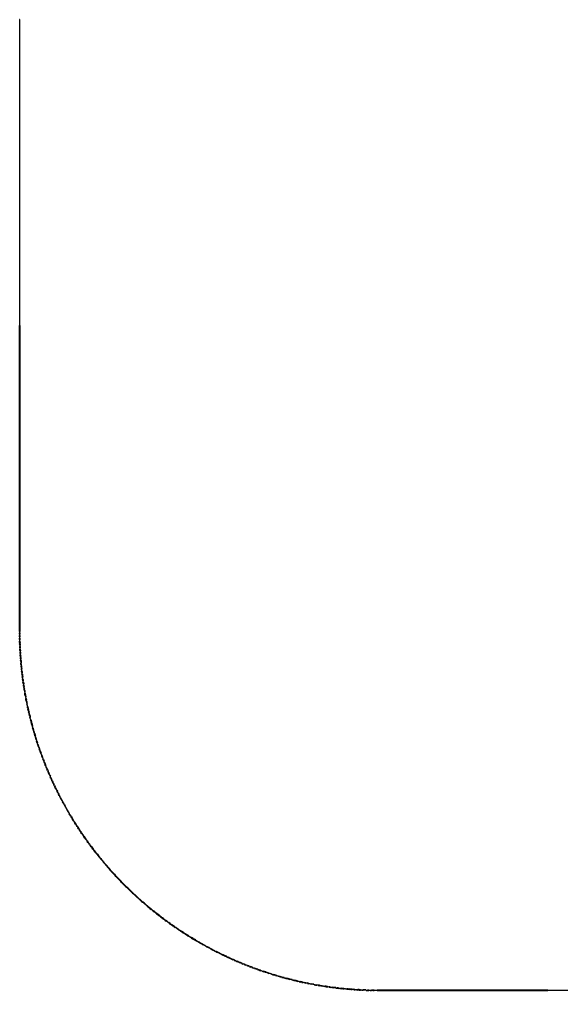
# Model space of a CAD drawing. Header units: metres. Extents: x 2 to 41.4, y 0.9 to 39.
# Drawn here: x 18.13 to 19.149, y 24.823 to 26.648 of the extents above; entities that cross this region are included whole.
import ezdxf

# ---------------------------------------------------------------- set-up
doc = ezdxf.new("R2010")
doc.units = ezdxf.units.M
doc.layers.add('BSA_MATERIAL_SECTION', color=7, linetype='Continuous')

msp = doc.modelspace()

# ---------------------------------------------------------------- linework, layer by layer
at = {"layer": 'BSA_MATERIAL_SECTION'}
for p, q in [((18.1299, 26.6483), (18.1299, 26.0733)), ((18.1299, 26.6483), (18.1303, 26.6483)), ((18.1307, 26.6483), (18.1303, 26.6483)), ((18.1307, 26.0733), (18.1307, 26.6483)), ((18.1299, 25.4983), (18.1299, 26.0733)), ((18.1307, 26.0733), (18.1307, 25.4983)), ((18.1299, 25.4983), (18.1299, 25.4957)), ((18.1299, 25.4983), (18.1303, 25.4983)), ((18.1303, 25.4983), (18.1299, 25.4983)), ((18.1299, 25.4932), (18.1299, 25.4957)), ((18.1307, 25.4983), (18.1303, 25.4983)), ((18.1303, 25.4983), (18.1307, 25.4983)), ((18.1307, 25.4957), (18.1307, 25.4983)), ((18.1307, 25.4957), (18.1307, 25.4931)), ((18.1299, 25.4932), (18.1299, 25.4906)), ((18.1299, 25.488), (18.1299, 25.4906)), ((18.1299, 25.488), (18.13, 25.4854)), ((18.13, 25.4828), (18.13, 25.4854)), ((18.13, 25.4828), (18.1301, 25.4802)), ((18.1302, 25.4776), (18.1301, 25.4802)), ((18.1302, 25.4776), (18.1303, 25.4751)), ((18.1307, 25.4905), (18.1307, 25.4931)), ((18.1307, 25.4905), (18.1307, 25.4879)), ((18.1308, 25.4853), (18.1307, 25.4879)), ((18.1308, 25.4853), (18.1308, 25.4827)), ((18.1309, 25.4802), (18.1308, 25.4827)), ((18.1309, 25.4802), (18.131, 25.4776)), ((18.1311, 25.475), (18.131, 25.4776)), ((18.1304, 25.4725), (18.1303, 25.4751)), ((18.1304, 25.4725), (18.1305, 25.4699)), ((18.1306, 25.4673), (18.1305, 25.4699)), ((18.1306, 25.4673), (18.1307, 25.4647)), ((18.1308, 25.4621), (18.1307, 25.4647)), ((18.1308, 25.4621), (18.131, 25.4596)), ((18.1311, 25.457), (18.131, 25.4596)), ((18.1311, 25.475), (18.1312, 25.4724)), ((18.1313, 25.4698), (18.1312, 25.4724)), ((18.1313, 25.4698), (18.1314, 25.4672)), ((18.1315, 25.4646), (18.1314, 25.4672)), ((18.1315, 25.4646), (18.1316, 25.462)), ((18.1318, 25.4594), (18.1316, 25.462)), ((18.1318, 25.4594), (18.1319, 25.4568)), ((18.1311, 25.457), (18.1313, 25.4544)), ((18.1315, 25.4518), (18.1313, 25.4544)), ((18.1315, 25.4518), (18.1317, 25.4492)), ((18.1318, 25.4467), (18.1317, 25.4492)), ((18.1318, 25.4467), (18.1321, 25.4441)), ((18.1321, 25.4542), (18.1319, 25.4568)), ((18.1321, 25.4542), (18.1323, 25.4516)), ((18.1323, 25.4415), (18.1321, 25.4441)), ((18.1325, 25.449), (18.1323, 25.4516)), ((18.1323, 25.4415), (18.1325, 25.4389)), ((18.1325, 25.449), (18.1327, 25.4465)), ((18.1329, 25.4439), (18.1327, 25.4465)), ((18.1329, 25.4439), (18.1331, 25.4413)), ((18.1331, 25.4413), (18.1333, 25.4387)), ((18.1327, 25.4363), (18.1325, 25.4389)), ((18.1327, 25.4363), (18.133, 25.4338)), ((18.1332, 25.4312), (18.133, 25.4338)), ((18.1332, 25.4312), (18.1335, 25.4286)), ((18.1335, 25.4361), (18.1333, 25.4387)), ((18.1338, 25.4335), (18.1335, 25.4361)), ((18.1337, 25.4261), (18.1335, 25.4286)), ((18.1337, 25.4261), (18.134, 25.4235)), ((18.1338, 25.4335), (18.134, 25.4309)), ((18.134, 25.4309), (18.1343, 25.4284)), ((18.1343, 25.4209), (18.134, 25.4235)), ((18.1346, 25.4258), (18.1343, 25.4284)), ((18.1349, 25.4232), (18.1346, 25.4258)), ((18.1349, 25.4232), (18.1352, 25.4206)), ((18.1343, 25.4209), (18.1346, 25.4183)), ((18.1349, 25.4158), (18.1346, 25.4183)), ((18.1349, 25.4158), (18.1353, 25.4132)), ((18.1355, 25.418), (18.1352, 25.4206)), ((18.1356, 25.4106), (18.1353, 25.4132)), ((18.1355, 25.418), (18.1358, 25.4155)), ((18.1356, 25.4106), (18.1359, 25.4081)), ((18.1358, 25.4155), (18.1361, 25.4129)), ((18.1363, 25.4055), (18.1359, 25.4081)), ((18.1364, 25.4103), (18.1361, 25.4129)), ((18.1363, 25.4055), (18.1366, 25.403)), ((18.1368, 25.4077), (18.1364, 25.4103)), ((18.1368, 25.4077), (18.1371, 25.4052)), ((18.1375, 25.4026), (18.1371, 25.4052)), ((18.137, 25.4004), (18.1366, 25.403)), ((18.137, 25.4004), (18.1374, 25.3978)), ((18.1378, 25.3953), (18.1374, 25.3978)), ((18.1375, 25.4026), (18.1379, 25.4)), ((18.1378, 25.3953), (18.1382, 25.3927)), ((18.1383, 25.3975), (18.1379, 25.4)), ((18.1386, 25.3902), (18.1382, 25.3927)), ((18.1383, 25.3975), (18.1386, 25.3949)), ((18.1391, 25.3923), (18.1386, 25.3949)), ((18.139, 25.3876), (18.1386, 25.3902)), ((18.139, 25.3876), (18.1394, 25.3851)), ((18.1391, 25.3923), (18.1395, 25.3898)), ((18.1399, 25.3872), (18.1395, 25.3898)), ((18.1399, 25.3872), (18.1403, 25.3847)), ((18.1394, 25.3851), (18.1399, 25.3825)), ((18.1403, 25.38), (18.1399, 25.3825)), ((18.1408, 25.3821), (18.1403, 25.3847)), ((18.1408, 25.3774), (18.1403, 25.38)), ((18.1408, 25.3821), (18.1412, 25.3795)), ((18.1408, 25.3774), (18.1412, 25.3749)), ((18.1417, 25.377), (18.1412, 25.3795)), ((18.1412, 25.3749), (18.1417, 25.3723)), ((18.1417, 25.377), (18.1421, 25.3744)), ((18.1422, 25.3698), (18.1417, 25.3723)), ((18.1426, 25.3719), (18.1421, 25.3744)), ((18.1427, 25.3673), (18.1422, 25.3698)), ((18.1426, 25.3719), (18.1431, 25.3693)), ((18.1436, 25.3668), (18.1431, 25.3693)), ((18.1427, 25.3673), (18.1432, 25.3647)), ((18.1432, 25.3647), (18.1437, 25.3622)), ((18.1436, 25.3668), (18.1441, 25.3642)), ((18.1443, 25.3597), (18.1437, 25.3622)), ((18.1441, 25.3642), (18.1447, 25.3617)), ((18.1443, 25.3597), (18.1448, 25.3571)), ((18.1452, 25.3592), (18.1447, 25.3617)), ((18.1453, 25.3546), (18.1448, 25.3571)), ((18.1457, 25.3566), (18.1452, 25.3592)), ((18.1453, 25.3546), (18.1459, 25.3521)), ((18.1457, 25.3566), (18.1463, 25.3541)), ((18.1465, 25.3496), (18.1459, 25.3521)), ((18.1463, 25.3541), (18.1468, 25.3516)), ((18.1465, 25.3496), (18.147, 25.347)), ((18.1474, 25.349), (18.1468, 25.3516)), ((18.1476, 25.3445), (18.147, 25.347)), ((18.1474, 25.349), (18.148, 25.3465)), ((18.1476, 25.3445), (18.1482, 25.342)), ((18.1486, 25.344), (18.148, 25.3465)), ((18.1488, 25.3395), (18.1482, 25.342)), ((18.1492, 25.3414), (18.1486, 25.344)), ((18.1488, 25.3395), (18.1494, 25.337)), ((18.1492, 25.3414), (18.1498, 25.3389)), ((18.1501, 25.3345), (18.1494, 25.337)), ((18.1498, 25.3389), (18.1504, 25.3364)), ((18.1501, 25.3345), (18.1507, 25.332)), ((18.151, 25.3339), (18.1504, 25.3364)), ((18.1513, 25.3295), (18.1507, 25.332)), ((18.1517, 25.3314), (18.151, 25.3339)), ((18.1517, 25.3314), (18.1523, 25.3288)), ((18.1513, 25.3295), (18.152, 25.327)), ((18.1526, 25.3245), (18.152, 25.327)), ((18.153, 25.3263), (18.1523, 25.3288)), ((18.1533, 25.322), (18.1526, 25.3245)), ((18.153, 25.3263), (18.1536, 25.3238)), ((18.1533, 25.322), (18.154, 25.3195)), ((18.1536, 25.3238), (18.1543, 25.3213)), ((18.154, 25.3195), (18.1547, 25.317)), ((18.155, 25.3188), (18.1543, 25.3213)), ((18.1554, 25.3145), (18.1547, 25.317)), ((18.1557, 25.3163), (18.155, 25.3188)), ((18.1554, 25.3145), (18.1561, 25.312)), ((18.1557, 25.3163), (18.1564, 25.3138)), ((18.1571, 25.3113), (18.1564, 25.3138)), ((18.1568, 25.3095), (18.1561, 25.312)), ((18.1575, 25.307), (18.1568, 25.3095)), ((18.1571, 25.3113), (18.1578, 25.3088)), ((18.1575, 25.307), (18.1583, 25.3045)), ((18.1586, 25.3063), (18.1578, 25.3088)), ((18.159, 25.3021), (18.1583, 25.3045)), ((18.1586, 25.3063), (18.1593, 25.3039)), ((18.159, 25.3021), (18.1598, 25.2996)), ((18.1593, 25.3039), (18.1601, 25.3014)), ((18.1598, 25.2996), (18.1606, 25.2971)), ((18.1608, 25.2989), (18.1601, 25.3014)), ((18.1613, 25.2947), (18.1606, 25.2971)), ((18.1608, 25.2989), (18.1616, 25.2964)), ((18.1613, 25.2947), (18.1621, 25.2922)), ((18.1624, 25.2939), (18.1616, 25.2964)), ((18.1629, 25.2897), (18.1621, 25.2922)), ((18.1632, 25.2915), (18.1624, 25.2939)), ((18.1629, 25.2897), (18.1637, 25.2873)), ((18.1632, 25.2915), (18.164, 25.289)), ((18.1645, 25.2848), (18.1637, 25.2873)), ((18.1648, 25.2865), (18.164, 25.289)), ((18.1645, 25.2848), (18.1653, 25.2824)), ((18.1648, 25.2865), (18.1656, 25.2841)), ((18.1662, 25.2799), (18.1653, 25.2824)), ((18.1665, 25.2816), (18.1656, 25.2841)), ((18.1662, 25.2799), (18.167, 25.2775)), ((18.1665, 25.2816), (18.1673, 25.2792)), ((18.1679, 25.275), (18.167, 25.2775)), ((18.1673, 25.2792), (18.1681, 25.2767)), ((18.169, 25.2742), (18.1681, 25.2767)), ((18.1679, 25.275), (18.1687, 25.2726)), ((18.1696, 25.2702), (18.1687, 25.2726)), ((18.1699, 25.2718), (18.169, 25.2742)), ((18.1705, 25.2677), (18.1696, 25.2702)), ((18.1699, 25.2718), (18.1707, 25.2694)), ((18.1705, 25.2677), (18.1714, 25.2653)), ((18.1716, 25.2669), (18.1707, 25.2694)), ((18.1714, 25.2653), (18.1723, 25.2629)), ((18.1716, 25.2669), (18.1725, 25.2645)), ((18.1732, 25.2605), (18.1723, 25.2629)), ((18.1725, 25.2645), (18.1734, 25.2621)), ((18.1732, 25.2605), (18.1741, 25.258)), ((18.1743, 25.2596), (18.1734, 25.2621)), ((18.175, 25.2556), (18.1741, 25.258)), ((18.1753, 25.2572), (18.1743, 25.2596)), ((18.175, 25.2556), (18.1759, 25.2532)), ((18.1753, 25.2572), (18.1762, 25.2548)), ((18.1769, 25.2508), (18.1759, 25.2532)), ((18.1771, 25.2524), (18.1762, 25.2548)), ((18.1769, 25.2508), (18.1778, 25.2484)), ((18.1771, 25.2524), (18.1781, 25.2499)), ((18.1788, 25.246), (18.1778, 25.2484)), ((18.1781, 25.2499), (18.1791, 25.2475)), ((18.1788, 25.246), (18.1798, 25.2436)), ((18.18, 25.2451), (18.1791, 25.2475)), ((18.1808, 25.2412), (18.1798, 25.2436)), ((18.181, 25.2427), (18.18, 25.2451)), ((18.1808, 25.2412), (18.1817, 25.2388)), ((18.181, 25.2427), (18.182, 25.2403)), ((18.183, 25.2379), (18.182, 25.2403)), ((18.1827, 25.2364), (18.1817, 25.2388)), ((18.1827, 25.2364), (18.1838, 25.2341)), ((18.183, 25.2379), (18.184, 25.2355)), ((18.1848, 25.2317), (18.1838, 25.2341)), ((18.185, 25.2331), (18.184, 25.2355)), ((18.1858, 25.2293), (18.1848, 25.2317)), ((18.185, 25.2331), (18.186, 25.2308)), ((18.1858, 25.2293), (18.1868, 25.2269)), ((18.1871, 25.2284), (18.186, 25.2308)), ((18.1868, 25.2269), (18.1879, 25.2246)), ((18.1871, 25.2284), (18.1881, 25.226)), ((18.1889, 25.2222), (18.1879, 25.2246)), ((18.1892, 25.2236), (18.1881, 25.226)), ((18.1889, 25.2222), (18.19, 25.2198)), ((18.1892, 25.2236), (18.1902, 25.2213)), ((18.1911, 25.2175), (18.19, 25.2198)), ((18.1913, 25.2189), (18.1902, 25.2213)), ((18.1911, 25.2175), (18.1921, 25.2151)), ((18.1913, 25.2189), (18.1924, 25.2165)), ((18.1932, 25.2128), (18.1921, 25.2151)), ((18.1935, 25.2142), (18.1924, 25.2165)), ((18.1932, 25.2128), (18.1943, 25.2105)), ((18.1935, 25.2142), (18.1946, 25.2118)), ((18.1954, 25.2081), (18.1943, 25.2105)), ((18.1957, 25.2095), (18.1946, 25.2118)), ((18.1954, 25.2081), (18.1966, 25.2058)), ((18.1957, 25.2095), (18.1968, 25.2071)), ((18.1977, 25.2035), (18.1966, 25.2058)), ((18.1979, 25.2048), (18.1968, 25.2071)), ((18.1988, 25.2011), (18.1977, 25.2035)), ((18.1979, 25.2048), (18.1991, 25.2025)), ((18.1988, 25.2011), (18.2, 25.1988)), ((18.2002, 25.2001), (18.1991, 25.2025)), ((18.2, 25.1988), (18.2011, 25.1965)), ((18.2002, 25.2001), (18.2013, 25.1978)), ((18.2023, 25.1942), (18.2011, 25.1965)), ((18.2025, 25.1955), (18.2013, 25.1978)), ((18.2023, 25.1942), (18.2034, 25.1919)), ((18.2025, 25.1955), (18.2037, 25.1932)), ((18.2046, 25.1896), (18.2034, 25.1919)), ((18.2049, 25.1909), (18.2037, 25.1932)), ((18.2046, 25.1896), (18.2058, 25.1873)), ((18.2049, 25.1909), (18.206, 25.1885)), ((18.207, 25.185), (18.2058, 25.1873)), ((18.2072, 25.1862), (18.206, 25.1885)), ((18.2072, 25.1862), (18.2085, 25.1839)), ((18.2082, 25.1827), (18.207, 25.185)), ((18.2082, 25.1827), (18.2094, 25.1804)), ((18.2097, 25.1817), (18.2085, 25.1839)), ((18.2094, 25.1804), (18.2106, 25.1781)), ((18.2097, 25.1817), (18.2109, 25.1794)), ((18.2119, 25.1759), (18.2106, 25.1781)), ((18.2121, 25.1771), (18.2109, 25.1794)), ((18.2131, 25.1736), (18.2119, 25.1759)), ((18.2121, 25.1771), (18.2134, 25.1748)), ((18.2131, 25.1736), (18.2144, 25.1713)), ((18.2146, 25.1725), (18.2134, 25.1748)), ((18.2144, 25.1713), (18.2156, 25.1691)), ((18.2146, 25.1725), (18.2159, 25.1703)), ((18.2169, 25.1668), (18.2156, 25.1691)), ((18.2171, 25.168), (18.2159, 25.1703)), ((18.2169, 25.1668), (18.2182, 25.1646)), ((18.2171, 25.168), (18.2184, 25.1657)), ((18.2194, 25.1623), (18.2182, 25.1646)), ((18.2197, 25.1635), (18.2184, 25.1657)), ((18.2207, 25.1601), (18.2194, 25.1623)), ((18.2197, 25.1635), (18.221, 25.1612)), ((18.2207, 25.1601), (18.222, 25.1578)), ((18.2223, 25.159), (18.221, 25.1612)), ((18.222, 25.1578), (18.2233, 25.1556)), ((18.2223, 25.159), (18.2236, 25.1567)), ((18.2247, 25.1534), (18.2233, 25.1556)), ((18.2249, 25.1545), (18.2236, 25.1567)), ((18.226, 25.1512), (18.2247, 25.1534)), ((18.2249, 25.1545), (18.2263, 25.1523)), ((18.226, 25.1512), (18.2273, 25.1489)), ((18.2276, 25.15), (18.2263, 25.1523)), ((18.2287, 25.1467), (18.2273, 25.1489)), ((18.2276, 25.15), (18.2289, 25.1478)), ((18.2287, 25.1467), (18.23, 25.1445)), ((18.2289, 25.1478), (18.2303, 25.1456)), ((18.2314, 25.1423), (18.23, 25.1445)), ((18.2317, 25.1434), (18.2303, 25.1456)), ((18.2314, 25.1423), (18.2327, 25.1401)), ((18.233, 25.1412), (18.2317, 25.1434)), ((18.2327, 25.1401), (18.2341, 25.138)), ((18.233, 25.1412), (18.2344, 25.139)), ((18.2355, 25.1358), (18.2341, 25.138)), ((18.2344, 25.139), (18.2358, 25.1368)), ((18.2355, 25.1358), (18.2369, 25.1336)), ((18.2372, 25.1346), (18.2358, 25.1368)), ((18.2383, 25.1314), (18.2369, 25.1336)), ((18.2386, 25.1324), (18.2372, 25.1346)), ((18.2383, 25.1314), (18.2397, 25.1292)), ((18.2386, 25.1324), (18.24, 25.1303)), ((18.24, 25.1303), (18.2414, 25.1281)), ((18.2411, 25.1271), (18.2397, 25.1292)), ((18.2411, 25.1271), (18.2426, 25.1249)), ((18.2429, 25.1259), (18.2414, 25.1281)), ((18.244, 25.1228), (18.2426, 25.1249)), ((18.2429, 25.1259), (18.2443, 25.1238)), ((18.244, 25.1228), (18.2454, 25.1206)), ((18.2457, 25.1216), (18.2443, 25.1238)), ((18.2469, 25.1185), (18.2454, 25.1206)), ((18.2472, 25.1195), (18.2457, 25.1216)), ((18.2469, 25.1185), (18.2483, 25.1164)), ((18.2472, 25.1195), (18.2487, 25.1173)), ((18.2498, 25.1142), (18.2483, 25.1164)), ((18.2487, 25.1173), (18.2501, 25.1152)), ((18.2498, 25.1142), (18.2513, 25.1121)), ((18.2516, 25.113), (18.2501, 25.1152)), ((18.2528, 25.11), (18.2513, 25.1121)), ((18.2516, 25.113), (18.2531, 25.1109)), ((18.2528, 25.11), (18.2543, 25.1079)), ((18.2546, 25.1088), (18.2531, 25.1109)), ((18.2558, 25.1058), (18.2543, 25.1079)), ((18.2561, 25.1067), (18.2546, 25.1088)), ((18.2558, 25.1058), (18.2573, 25.1037)), ((18.2561, 25.1067), (18.2576, 25.1046)), ((18.2588, 25.1016), (18.2573, 25.1037)), ((18.2576, 25.1046), (18.2591, 25.1025)), ((18.2588, 25.1016), (18.2603, 25.0995)), ((18.2607, 25.1004), (18.2591, 25.1025)), ((18.2618, 25.0974), (18.2603, 25.0995)), ((18.2607, 25.1004), (18.2622, 25.0983)), ((18.2618, 25.0974), (18.2634, 25.0953)), ((18.2637, 25.0962), (18.2622, 25.0983)), ((18.2649, 25.0932), (18.2634, 25.0953)), ((18.2653, 25.0941), (18.2637, 25.0962)), ((18.2653, 25.0941), (18.2668, 25.092)), ((18.2649, 25.0932), (18.2665, 25.0912)), ((18.268, 25.0891), (18.2665, 25.0912)), ((18.2668, 25.092), (18.2684, 25.09)), ((18.268, 25.0891), (18.2696, 25.0871)), ((18.27, 25.0879), (18.2684, 25.09)), ((18.2712, 25.085), (18.2696, 25.0871)), ((18.27, 25.0879), (18.2716, 25.0858)), ((18.2728, 25.083), (18.2712, 25.085)), ((18.2732, 25.0838), (18.2716, 25.0858)), ((18.2728, 25.083), (18.2744, 25.0809)), ((18.2748, 25.0817), (18.2732, 25.0838)), ((18.276, 25.0789), (18.2744, 25.0809)), ((18.2748, 25.0817), (18.2764, 25.0797)), ((18.276, 25.0789), (18.2776, 25.0769)), ((18.2764, 25.0797), (18.278, 25.0777)), ((18.2776, 25.0769), (18.2792, 25.0749)), ((18.2796, 25.0757), (18.278, 25.0777)), ((18.2796, 25.0757), (18.2812, 25.0736)), ((18.2808, 25.0729), (18.2792, 25.0749)), ((18.2808, 25.0729), (18.2825, 25.0709)), ((18.2829, 25.0716), (18.2812, 25.0736)), ((18.2841, 25.0689), (18.2825, 25.0709)), ((18.2829, 25.0716), (18.2845, 25.0696)), ((18.2858, 25.0669), (18.2841, 25.0689)), ((18.2862, 25.0676), (18.2845, 25.0696)), ((18.2858, 25.0669), (18.2874, 25.0649)), ((18.2878, 25.0656), (18.2862, 25.0676)), ((18.2874, 25.0649), (18.2891, 25.0629)), ((18.2878, 25.0656), (18.2895, 25.0636)), ((18.2908, 25.0609), (18.2891, 25.0629)), ((18.2895, 25.0636), (18.2912, 25.0617)), ((18.2908, 25.0609), (18.2924, 25.059)), ((18.2929, 25.0597), (18.2912, 25.0617)), ((18.2941, 25.057), (18.2924, 25.059)), ((18.2929, 25.0597), (18.2946, 25.0577)), ((18.2963, 25.0557), (18.2946, 25.0577)), ((18.2941, 25.057), (18.2958, 25.0551)), ((18.2975, 25.0531), (18.2958, 25.0551)), ((18.298, 25.0538), (18.2963, 25.0557)), ((18.2975, 25.0531), (18.2992, 25.0512)), ((18.298, 25.0538), (18.2997, 25.0518)), ((18.3009, 25.0492), (18.2992, 25.0512)), ((18.2997, 25.0518), (18.3014, 25.0499)), ((18.3009, 25.0492), (18.3027, 25.0473)), ((18.3031, 25.048), (18.3014, 25.0499)), ((18.3044, 25.0454), (18.3027, 25.0473)), ((18.3031, 25.048), (18.3049, 25.046)), ((18.3044, 25.0454), (18.3061, 25.0435)), ((18.3066, 25.0441), (18.3049, 25.046)), ((18.3079, 25.0416), (18.3061, 25.0435)), ((18.3084, 25.0422), (18.3066, 25.0441)), ((18.3079, 25.0416), (18.3096, 25.0397)), ((18.3084, 25.0422), (18.3101, 25.0403)), ((18.3114, 25.0378), (18.3096, 25.0397)), ((18.3101, 25.0403), (18.3119, 25.0384)), ((18.3132, 25.0359), (18.3114, 25.0378)), ((18.3137, 25.0365), (18.3119, 25.0384)), ((18.3132, 25.0359), (18.3149, 25.034)), ((18.3137, 25.0365), (18.3155, 25.0346)), ((18.3149, 25.034), (18.3167, 25.0321)), ((18.3173, 25.0327), (18.3155, 25.0346)), ((18.3185, 25.0303), (18.3167, 25.0321)), ((18.3173, 25.0327), (18.3191, 25.0309)), ((18.3185, 25.0303), (18.3203, 25.0284)), ((18.3209, 25.029), (18.3191, 25.0309)), ((18.3221, 25.0265), (18.3203, 25.0284)), ((18.3227, 25.0271), (18.3209, 25.029)), ((18.3221, 25.0265), (18.3239, 25.0247)), ((18.3227, 25.0271), (18.3245, 25.0253)), ((18.3257, 25.0229), (18.3239, 25.0247)), ((18.3263, 25.0234), (18.3245, 25.0253)), ((18.3257, 25.0229), (18.3276, 25.021)), ((18.3263, 25.0234), (18.3281, 25.0216)), ((18.3294, 25.0192), (18.3276, 25.021)), ((18.33, 25.0198), (18.3281, 25.0216)), ((18.3294, 25.0192), (18.3312, 25.0174)), ((18.33, 25.0198), (18.3318, 25.0179)), ((18.3331, 25.0156), (18.3312, 25.0174)), ((18.3337, 25.0161), (18.3318, 25.0179)), ((18.3331, 25.0156), (18.3349, 25.0138)), ((18.3337, 25.0161), (18.3355, 25.0143)), ((18.3368, 25.012), (18.3349, 25.0138)), ((18.3374, 25.0125), (18.3355, 25.0143)), ((18.3368, 25.012), (18.3387, 25.0102)), ((18.3374, 25.0125), (18.3393, 25.0107)), ((18.3405, 25.0084), (18.3387, 25.0102)), ((18.3412, 25.0089), (18.3393, 25.0107)), ((18.3424, 25.0066), (18.3405, 25.0084)), ((18.3412, 25.0089), (18.343, 25.0071)), ((18.3424, 25.0066), (18.3443, 25.0049)), ((18.3449, 25.0054), (18.343, 25.0071)), ((18.3462, 25.0031), (18.3443, 25.0049)), ((18.3449, 25.0054), (18.3468, 25.0036)), ((18.3462, 25.0031), (18.3481, 25.0013)), ((18.3488, 25.0018), (18.3468, 25.0036)), ((18.3481, 25.0013), (18.35, 24.9996)), ((18.3488, 25.0018), (18.3507, 25.0001)), ((18.3519, 24.9979), (18.35, 24.9996)), ((18.3526, 24.9983), (18.3507, 25.0001)), ((18.3538, 24.9961), (18.3519, 24.9979)), ((18.3526, 24.9983), (18.3545, 24.9966)), ((18.3538, 24.9961), (18.3558, 24.9944)), ((18.3545, 24.9966), (18.3565, 24.9949)), ((18.3558, 24.9944), (18.3577, 24.9927)), ((18.3584, 24.9931), (18.3565, 24.9949)), ((18.3596, 24.991), (18.3577, 24.9927)), ((18.3603, 24.9914), (18.3584, 24.9931)), ((18.3596, 24.991), (18.3616, 24.9893)), ((18.3603, 24.9914), (18.3623, 24.9897)), ((18.3635, 24.9876), (18.3616, 24.9893)), ((18.3643, 24.988), (18.3623, 24.9897)), ((18.3635, 24.9876), (18.3655, 24.9859)), ((18.3643, 24.988), (18.3662, 24.9863)), ((18.3675, 24.9842), (18.3655, 24.9859)), ((18.3682, 24.9847), (18.3662, 24.9863)), ((18.3682, 24.9847), (18.3702, 24.983)), ((18.3675, 24.9842), (18.3695, 24.9825)), ((18.3714, 24.9809), (18.3695, 24.9825)), ((18.3722, 24.9813), (18.3702, 24.983)), ((18.3714, 24.9809), (18.3734, 24.9792)), ((18.3722, 24.9813), (18.3742, 24.9796)), ((18.3754, 24.9776), (18.3734, 24.9792)), ((18.3742, 24.9796), (18.3762, 24.978)), ((18.3754, 24.9776), (18.3774, 24.9759)), ((18.3782, 24.9763), (18.3762, 24.978)), ((18.3794, 24.9743), (18.3774, 24.9759)), ((18.3802, 24.9747), (18.3782, 24.9763)), ((18.3814, 24.9727), (18.3794, 24.9743)), ((18.3802, 24.9747), (18.3822, 24.9731)), ((18.3814, 24.9727), (18.3834, 24.971)), ((18.3842, 24.9714), (18.3822, 24.9731)), ((18.3855, 24.9694), (18.3834, 24.971)), ((18.3842, 24.9714), (18.3863, 24.9698)), ((18.3855, 24.9694), (18.3875, 24.9678)), ((18.3863, 24.9698), (18.3883, 24.9682)), ((18.3875, 24.9678), (18.3895, 24.9662)), ((18.3903, 24.9666), (18.3883, 24.9682)), ((18.3916, 24.9647), (18.3895, 24.9662)), ((18.3924, 24.965), (18.3903, 24.9666)), ((18.3916, 24.9647), (18.3936, 24.9631)), ((18.3924, 24.965), (18.3944, 24.9634)), ((18.3957, 24.9615), (18.3936, 24.9631)), ((18.3965, 24.9619), (18.3944, 24.9634)), ((18.3957, 24.9615), (18.3977, 24.9599)), ((18.3965, 24.9619), (18.3986, 24.9603)), ((18.3998, 24.9584), (18.3977, 24.9599)), ((18.4006, 24.9587), (18.3986, 24.9603)), ((18.3998, 24.9584), (18.4019, 24.9568)), ((18.4006, 24.9587), (18.4027, 24.9572)), ((18.4039, 24.9553), (18.4019, 24.9568)), ((18.4027, 24.9572), (18.4048, 24.9556)), ((18.4039, 24.9553), (18.406, 24.9538)), ((18.4069, 24.9541), (18.4048, 24.9556)), ((18.4081, 24.9522), (18.406, 24.9538)), ((18.409, 24.9526), (18.4069, 24.9541)), ((18.4081, 24.9522), (18.4102, 24.9507)), ((18.409, 24.9526), (18.4111, 24.9511)), ((18.4123, 24.9492), (18.4102, 24.9507)), ((18.4132, 24.9496), (18.4111, 24.9511)), ((18.4123, 24.9492), (18.4144, 24.9477)), ((18.4132, 24.9496), (18.4153, 24.948)), ((18.4153, 24.948), (18.4175, 24.9466)), ((18.4165, 24.9462), (18.4144, 24.9477)), ((18.4165, 24.9462), (18.4186, 24.9447)), ((18.4196, 24.9451), (18.4175, 24.9466)), ((18.4208, 24.9433), (18.4186, 24.9447)), ((18.4217, 24.9436), (18.4196, 24.9451)), ((18.4208, 24.9433), (18.4229, 24.9418)), ((18.4217, 24.9436), (18.4239, 24.9421)), ((18.425, 24.9403), (18.4229, 24.9418)), ((18.426, 24.9407), (18.4239, 24.9421)), ((18.425, 24.9403), (18.4272, 24.9389)), ((18.426, 24.9407), (18.4281, 24.9392)), ((18.4293, 24.9374), (18.4272, 24.9389)), ((18.4303, 24.9377), (18.4281, 24.9392)), ((18.4293, 24.9374), (18.4315, 24.936)), ((18.4303, 24.9377), (18.4325, 24.9363)), ((18.4336, 24.9346), (18.4315, 24.936)), ((18.4325, 24.9363), (18.4346, 24.9349)), ((18.4358, 24.9332), (18.4336, 24.9346)), ((18.4368, 24.9335), (18.4346, 24.9349)), ((18.4358, 24.9332), (18.438, 24.9318)), ((18.439, 24.932), (18.4368, 24.9335)), ((18.438, 24.9318), (18.4401, 24.9304)), ((18.439, 24.932), (18.4412, 24.9306)), ((18.4423, 24.929), (18.4401, 24.9304)), ((18.4434, 24.9292), (18.4412, 24.9306)), ((18.4445, 24.9276), (18.4423, 24.929)), ((18.4434, 24.9292), (18.4455, 24.9279)), ((18.4445, 24.9276), (18.4467, 24.9262)), ((18.4477, 24.9265), (18.4455, 24.9279)), ((18.4467, 24.9262), (18.4489, 24.9248)), ((18.4477, 24.9265), (18.4499, 24.9251)), ((18.4511, 24.9235), (18.4489, 24.9248)), ((18.4499, 24.9251), (18.4522, 24.9237)), ((18.4533, 24.9221), (18.4511, 24.9235)), ((18.4544, 24.9224), (18.4522, 24.9237)), ((18.4533, 24.9221), (18.4555, 24.9208)), ((18.4566, 24.921), (18.4544, 24.9224)), ((18.4555, 24.9208), (18.4577, 24.9194)), ((18.4566, 24.921), (18.4588, 24.9197)), ((18.4599, 24.9181), (18.4577, 24.9194)), ((18.461, 24.9184), (18.4588, 24.9197)), ((18.4599, 24.9181), (18.4622, 24.9168)), ((18.461, 24.9184), (18.4633, 24.9171)), ((18.4644, 24.9155), (18.4622, 24.9168)), ((18.4633, 24.9171), (18.4655, 24.9158)), ((18.4666, 24.9142), (18.4644, 24.9155)), ((18.4678, 24.9144), (18.4655, 24.9158)), ((18.4666, 24.9142), (18.4689, 24.9129)), ((18.47, 24.9132), (18.4678, 24.9144)), ((18.4689, 24.9129), (18.4711, 24.9116)), ((18.47, 24.9132), (18.4723, 24.9119)), ((18.4734, 24.9103), (18.4711, 24.9116)), ((18.4745, 24.9106), (18.4723, 24.9119)), ((18.4734, 24.9103), (18.4756, 24.9091)), ((18.4745, 24.9106), (18.4768, 24.9093)), ((18.4779, 24.9078), (18.4756, 24.9091)), ((18.4791, 24.9081), (18.4768, 24.9093)), ((18.4801, 24.9066), (18.4779, 24.9078)), ((18.4791, 24.9081), (18.4813, 24.9068)), ((18.4801, 24.9066), (18.4824, 24.9053)), ((18.4813, 24.9068), (18.4836, 24.9056)), ((18.4824, 24.9053), (18.4847, 24.9041)), ((18.4859, 24.9043), (18.4836, 24.9056)), ((18.487, 24.9029), (18.4847, 24.9041)), ((18.4882, 24.9031), (18.4859, 24.9043)), ((18.4892, 24.9017), (18.487, 24.9029)), ((18.4882, 24.9031), (18.4905, 24.9019)), ((18.4892, 24.9017), (18.4915, 24.9005)), ((18.4928, 24.9007), (18.4905, 24.9019)), ((18.4915, 24.9005), (18.4938, 24.8993)), ((18.4928, 24.9007), (18.4951, 24.8995)), ((18.4961, 24.8981), (18.4938, 24.8993)), ((18.4974, 24.8983), (18.4951, 24.8995)), ((18.4961, 24.8981), (18.4984, 24.8969)), ((18.4974, 24.8983), (18.4997, 24.8971)), ((18.5007, 24.8957), (18.4984, 24.8969)), ((18.4997, 24.8971), (18.502, 24.896)), ((18.5007, 24.8957), (18.503, 24.8946)), ((18.5044, 24.8948), (18.502, 24.896)), ((18.5054, 24.8934), (18.503, 24.8946)), ((18.5067, 24.8937), (18.5044, 24.8948)), ((18.5054, 24.8934), (18.5077, 24.8923)), ((18.5067, 24.8937), (18.509, 24.8925)), ((18.51, 24.8911), (18.5077, 24.8923)), ((18.509, 24.8925), (18.5113, 24.8914)), ((18.51, 24.8911), (18.5123, 24.89)), ((18.5137, 24.8902), (18.5113, 24.8914)), ((18.5147, 24.8889), (18.5123, 24.89)), ((18.5137, 24.8902), (18.516, 24.8891)), ((18.5147, 24.8889), (18.517, 24.8878)), ((18.5184, 24.888), (18.516, 24.8891)), ((18.5193, 24.8867), (18.517, 24.8878)), ((18.5207, 24.8869), (18.5184, 24.888)), ((18.5193, 24.8867), (18.5217, 24.8856)), ((18.5207, 24.8869), (18.5231, 24.8858)), ((18.524, 24.8845), (18.5217, 24.8856)), ((18.5254, 24.8848), (18.5231, 24.8858)), ((18.524, 24.8845), (18.5264, 24.8834)), ((18.5254, 24.8848), (18.5278, 24.8837)), ((18.5287, 24.8824), (18.5264, 24.8834)), ((18.5278, 24.8837), (18.5302, 24.8826)), ((18.5287, 24.8824), (18.5311, 24.8813)), ((18.5325, 24.8816), (18.5302, 24.8826)), ((18.5335, 24.8803), (18.5311, 24.8813)), ((18.5349, 24.8805), (18.5325, 24.8816)), ((18.5335, 24.8803), (18.5358, 24.8793)), ((18.5349, 24.8805), (18.5373, 24.8795)), ((18.5382, 24.8782), (18.5358, 24.8793)), ((18.5373, 24.8795), (18.5397, 24.8785)), ((18.5382, 24.8782), (18.5406, 24.8772)), ((18.5421, 24.8774), (18.5397, 24.8785)), ((18.543, 24.8762), (18.5406, 24.8772)), ((18.5421, 24.8774), (18.5445, 24.8764)), ((18.543, 24.8762), (18.5454, 24.8752)), ((18.5469, 24.8754), (18.5445, 24.8764)), ((18.5478, 24.8742), (18.5454, 24.8752)), ((18.5493, 24.8745), (18.5469, 24.8754)), ((18.5478, 24.8742), (18.5501, 24.8732)), ((18.5493, 24.8745), (18.5517, 24.8735)), ((18.5525, 24.8723), (18.5501, 24.8732)), ((18.5541, 24.8725), (18.5517, 24.8735)), ((18.5525, 24.8723), (18.5549, 24.8713)), ((18.5541, 24.8725), (18.5565, 24.8715)), ((18.5573, 24.8703), (18.5549, 24.8713)), ((18.5565, 24.8715), (18.5589, 24.8706)), ((18.5573, 24.8703), (18.5598, 24.8694)), ((18.5613, 24.8696), (18.5589, 24.8706)), ((18.5622, 24.8685), (18.5598, 24.8694)), ((18.5613, 24.8696), (18.5637, 24.8687)), ((18.5622, 24.8685), (18.5646, 24.8675)), ((18.5662, 24.8678), (18.5637, 24.8687)), ((18.567, 24.8666), (18.5646, 24.8675)), ((18.5686, 24.8669), (18.5662, 24.8678)), ((18.567, 24.8666), (18.5694, 24.8657)), ((18.5686, 24.8669), (18.571, 24.866)), ((18.5718, 24.8648), (18.5694, 24.8657)), ((18.571, 24.866), (18.5735, 24.8651)), ((18.5718, 24.8648), (18.5743, 24.8639)), ((18.5759, 24.8642), (18.5735, 24.8651)), ((18.5767, 24.8631), (18.5743, 24.8639)), ((18.5783, 24.8633), (18.5759, 24.8642)), ((18.5767, 24.8631), (18.5791, 24.8622)), ((18.5783, 24.8633), (18.5808, 24.8624)), ((18.5816, 24.8613), (18.5791, 24.8622)), ((18.5832, 24.8616), (18.5808, 24.8624)), ((18.5816, 24.8613), (18.584, 24.8605)), ((18.5832, 24.8616), (18.5857, 24.8607)), ((18.5865, 24.8596), (18.584, 24.8605)), ((18.5857, 24.8607), (18.5882, 24.8599)), ((18.5865, 24.8596), (18.5889, 24.8588)), ((18.5906, 24.8591), (18.5882, 24.8599)), ((18.5914, 24.858), (18.5889, 24.8588)), ((18.5931, 24.8583), (18.5906, 24.8591)), ((18.5914, 24.858), (18.5938, 24.8572)), ((18.5931, 24.8583), (18.5955, 24.8574)), ((18.5963, 24.8564), (18.5938, 24.8572)), ((18.598, 24.8566), (18.5955, 24.8574)), ((18.598, 24.8566), (18.6005, 24.8558)), ((18.5963, 24.8564), (18.5987, 24.8556)), ((18.6012, 24.8548), (18.5987, 24.8556)), ((18.6005, 24.8558), (18.603, 24.8551)), ((18.6037, 24.854), (18.6012, 24.8548)), ((18.6054, 24.8543), (18.603, 24.8551)), ((18.6037, 24.854), (18.6061, 24.8532)), ((18.6054, 24.8543), (18.6079, 24.8535)), ((18.6061, 24.8532), (18.6086, 24.8525)), ((18.6104, 24.8528), (18.6079, 24.8535)), ((18.6111, 24.8517), (18.6086, 24.8525)), ((18.6129, 24.852), (18.6104, 24.8528)), ((18.6111, 24.8517), (18.6136, 24.851)), ((18.6129, 24.852), (18.6154, 24.8513)), ((18.6161, 24.8503), (18.6136, 24.851)), ((18.6154, 24.8513), (18.6179, 24.8506)), ((18.6161, 24.8503), (18.6185, 24.8496)), ((18.6204, 24.8499), (18.6179, 24.8506)), ((18.621, 24.8488), (18.6185, 24.8496)), ((18.6229, 24.8492), (18.6204, 24.8499)), ((18.6235, 24.8481), (18.621, 24.8488)), ((18.6229, 24.8492), (18.6254, 24.8485)), ((18.6235, 24.8481), (18.626, 24.8475)), ((18.6279, 24.8478), (18.6254, 24.8485)), ((18.6285, 24.8468), (18.626, 24.8475)), ((18.6279, 24.8478), (18.6304, 24.8471)), ((18.6285, 24.8468), (18.631, 24.8461)), ((18.6304, 24.8471), (18.6329, 24.8464)), ((18.631, 24.8461), (18.6335, 24.8454)), ((18.6354, 24.8458), (18.6329, 24.8464)), ((18.636, 24.8448), (18.6335, 24.8454)), ((18.6379, 24.8451), (18.6354, 24.8458)), ((18.636, 24.8448), (18.6385, 24.8441)), ((18.6379, 24.8451), (18.6404, 24.8445)), ((18.641, 24.8435), (18.6385, 24.8441)), ((18.6429, 24.8439), (18.6404, 24.8445)), ((18.6435, 24.8429), (18.641, 24.8435)), ((18.6429, 24.8439), (18.6455, 24.8432)), ((18.6435, 24.8429), (18.646, 24.8423)), ((18.6455, 24.8432), (18.648, 24.8426)), ((18.646, 24.8423), (18.6486, 24.8417)), ((18.6505, 24.842), (18.648, 24.8426)), ((18.6511, 24.8411), (18.6486, 24.8417)), ((18.653, 24.8414), (18.6505, 24.842)), ((18.6511, 24.8411), (18.6536, 24.8405)), ((18.653, 24.8414), (18.6556, 24.8409)), ((18.6561, 24.8399), (18.6536, 24.8405)), ((18.6556, 24.8409), (18.6581, 24.8403)), ((18.6561, 24.8399), (18.6586, 24.8394)), ((18.6606, 24.8397), (18.6581, 24.8403)), ((18.6612, 24.8388), (18.6586, 24.8394)), ((18.6632, 24.8392), (18.6606, 24.8397)), ((18.6612, 24.8388), (18.6637, 24.8383)), ((18.6632, 24.8392), (18.6657, 24.8386)), ((18.6662, 24.8377), (18.6637, 24.8383)), ((18.6683, 24.8381), (18.6657, 24.8386)), ((18.6662, 24.8377), (18.6687, 24.8372)), ((18.6683, 24.8381), (18.6708, 24.8376)), ((18.6713, 24.8367), (18.6687, 24.8372)), ((18.6733, 24.8371), (18.6708, 24.8376)), ((18.6713, 24.8367), (18.6738, 24.8362)), ((18.6733, 24.8371), (18.6759, 24.8366)), ((18.6764, 24.8357), (18.6738, 24.8362)), ((18.6759, 24.8366), (18.6784, 24.8361)), ((18.6764, 24.8357), (18.6789, 24.8352)), ((18.681, 24.8356), (18.6784, 24.8361)), ((18.6814, 24.8347), (18.6789, 24.8352)), ((18.6835, 24.8351), (18.681, 24.8356)), ((18.684, 24.8342), (18.6814, 24.8347)), ((18.6835, 24.8351), (18.6861, 24.8347)), ((18.684, 24.8342), (18.6865, 24.8338)), ((18.6861, 24.8347), (18.6886, 24.8342)), ((18.6865, 24.8338), (18.6891, 24.8333)), ((18.6912, 24.8338), (18.6886, 24.8342)), ((18.6916, 24.8329), (18.6891, 24.8333)), ((18.6938, 24.8333), (18.6912, 24.8338)), ((18.6916, 24.8329), (18.6942, 24.8325)), ((18.6938, 24.8333), (18.6963, 24.8329)), ((18.6967, 24.832), (18.6942, 24.8325)), ((18.6989, 24.8325), (18.6963, 24.8329)), ((18.6967, 24.832), (18.6993, 24.8316)), ((18.6989, 24.8325), (18.7015, 24.8321)), ((18.7018, 24.8312), (18.6993, 24.8316)), ((18.7015, 24.8321), (18.704, 24.8317)), ((18.7044, 24.8308), (18.7018, 24.8312)), ((18.7066, 24.8313), (18.704, 24.8317)), ((18.7044, 24.8308), (18.7069, 24.8305)), ((18.7092, 24.831), (18.7066, 24.8313)), ((18.7069, 24.8305), (18.7095, 24.8301)), ((18.7092, 24.831), (18.7117, 24.8306)), ((18.7121, 24.8297), (18.7095, 24.8301)), ((18.7143, 24.8302), (18.7117, 24.8306)), ((18.7121, 24.8297), (18.7146, 24.8294)), ((18.7143, 24.8302), (18.7169, 24.8299)), ((18.7172, 24.829), (18.7146, 24.8294)), ((18.7169, 24.8299), (18.7194, 24.8296)), ((18.7172, 24.829), (18.7198, 24.8287)), ((18.722, 24.8292), (18.7194, 24.8296)), ((18.7223, 24.8284), (18.7198, 24.8287)), ((18.7246, 24.8289), (18.722, 24.8292)), ((18.7249, 24.8281), (18.7223, 24.8284)), ((18.7246, 24.8289), (18.7272, 24.8286)), ((18.7249, 24.8281), (18.7275, 24.8278)), ((18.7298, 24.8283), (18.7272, 24.8286)), ((18.7275, 24.8278), (18.73, 24.8275)), ((18.7298, 24.8283), (18.7323, 24.828)), ((18.7326, 24.8272), (18.73, 24.8275)), ((18.7323, 24.828), (18.7349, 24.8278)), ((18.7326, 24.8272), (18.7352, 24.8269)), ((18.7375, 24.8275), (18.7349, 24.8278)), ((18.7377, 24.8267), (18.7352, 24.8269)), ((18.7401, 24.8272), (18.7375, 24.8275)), ((18.7377, 24.8267), (18.7403, 24.8264)), ((18.7401, 24.8272), (18.7427, 24.827)), ((18.7429, 24.8262), (18.7403, 24.8264)), ((18.7427, 24.827), (18.7452, 24.8268)), ((18.7455, 24.8259), (18.7429, 24.8262)), ((18.7478, 24.8265), (18.7452, 24.8268)), ((18.7455, 24.8259), (18.748, 24.8257)), ((18.7478, 24.8265), (18.7504, 24.8263)), ((18.748, 24.8257), (18.7506, 24.8255)), ((18.753, 24.8261), (18.7504, 24.8263)), ((18.7532, 24.8253), (18.7506, 24.8255)), ((18.7556, 24.8259), (18.753, 24.8261)), ((18.7532, 24.8253), (18.7558, 24.8251)), ((18.7556, 24.8259), (18.7582, 24.8257)), ((18.7584, 24.8249), (18.7558, 24.8251)), ((18.7608, 24.8256), (18.7582, 24.8257)), ((18.7584, 24.8249), (18.7609, 24.8248)), ((18.7608, 24.8256), (18.7634, 24.8254)), ((18.7635, 24.8246), (18.7609, 24.8248)), ((18.7634, 24.8254), (18.766, 24.8253)), ((18.7635, 24.8246), (18.7661, 24.8244)), ((18.7685, 24.8251), (18.766, 24.8253)), ((18.7687, 24.8243), (18.7661, 24.8244)), ((18.7711, 24.825), (18.7685, 24.8251)), ((18.7687, 24.8243), (18.7713, 24.8242)), ((18.7711, 24.825), (18.7737, 24.8248)), ((18.7738, 24.824), (18.7713, 24.8242)), ((18.7737, 24.8248), (18.7763, 24.8247)), ((18.7738, 24.824), (18.7764, 24.8239)), ((18.7789, 24.8246), (18.7763, 24.8247)), ((18.779, 24.8238), (18.7764, 24.8239)), ((18.7815, 24.8245), (18.7789, 24.8246)), ((18.7816, 24.8237), (18.779, 24.8238)), ((18.7815, 24.8245), (18.7841, 24.8244)), ((18.7816, 24.8237), (18.7842, 24.8236)), ((18.7867, 24.8244), (18.7841, 24.8244)), ((18.7842, 24.8236), (18.7868, 24.8236)), ((18.7867, 24.8244), (18.7893, 24.8243)), ((18.7894, 24.8235), (18.7868, 24.8236)), ((18.7893, 24.8243), (18.7919, 24.8243)), ((18.7894, 24.8235), (18.7919, 24.8235)), ((18.7945, 24.8242), (18.7919, 24.8243)), ((18.7945, 24.8234), (18.7919, 24.8235)), ((18.7971, 24.8242), (18.7945, 24.8242)), ((18.7945, 24.8234), (18.7971, 24.8234)), ((18.7971, 24.8242), (18.7997, 24.8241)), ((18.7997, 24.8233), (18.7971, 24.8234)), ((18.7997, 24.8241), (18.8023, 24.8241)), ((18.8023, 24.8233), (18.7997, 24.8233)), ((18.8049, 24.8241), (18.8023, 24.8241)), ((18.8023, 24.8233), (18.8049, 24.8233)), ((18.8049, 24.8237), (18.8049, 24.8241)), ((19.1236, 24.8241), (18.8049, 24.8241)), ((18.8049, 24.8237), (18.8049, 24.8241)), ((18.8049, 24.8237), (18.8049, 24.8233)), ((18.8049, 24.8237), (18.8049, 24.8233)), ((18.8049, 24.8233), (19.1236, 24.8233)), ((19.1236, 24.8241), (19.4424, 24.8241)), ((19.4424, 24.8233), (19.1236, 24.8233))]:
    msp.add_line(p, q, dxfattribs=at)

doc.saveas('drawing.dxf')
